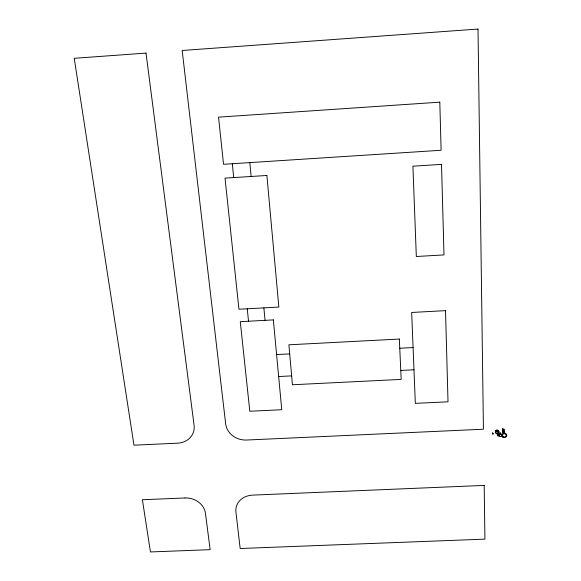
<?xml version="1.0" encoding="UTF-8"?>
<svg xmlns="http://www.w3.org/2000/svg" width="581" height="581" viewBox="0 0 581 581"><rect width="100%" height="100%" fill="white"/><g stroke="black" fill="none" stroke-linecap="round" stroke-linejoin="round"><path stroke-width="0.87" d="M497.714 435.075L497.801 435.525L498.73 435.489L498.6 435.038C495.15 435.285 500.226 431.305 499.493 434.908L498.759 435.14L498.592 434.697M497.801 435.525L497.772 434.101L499.493 434.138M492.739 432.932C494.271 435.387 491.33 431.668 492.848 434.116M276.6 354.577L289.694 353.902M399.764 348.244L413.084 347.561M278.655 376.524L291.64 375.878M400.774 370.431L413.977 369.777M502.55 429.003L503.858 428.945L504.047 429.555L504.054 430.703L502.747 430.761L502.55 429.003L502.747 430.761M502.739 429.613L504.047 429.555M503.952 431.625L504.388 431.603L504.461 432.954L503.153 433.012L502.957 431.255C503.996 431.037 503.182 433.165 503.393 431.233M503.458 431.436L503.952 432.003L504.388 431.603M503.894 431.799L504.323 431.777M502.957 431.255L503.146 431.865L504.453 431.806M499.696 433.52L500.786 433.47M497.365 433.767L497.205 434.225M497.111 433.775L497.467 434.305M503.865 430.093L504.054 430.703M504.264 431.959L504.461 432.954M499.159 433.528L499.297 433.978M499.362 434.457L499.493 434.908M498.004 433.586L497.808 432.939A0.871 0.763 -9.8 0 0 497.22 431.523L497.053 431.581A0.886 0.777 -9.8 0 1 495.971 430.448L496.283 430.986M497.823 433.586L497.961 434.036M497.518 433.869L497.648 434.319M497.525 434.915L497.663 435.372M492.652 432.947L492.935 434.109M499.348 433.644L499.362 434.363M232.291 163.733L233.722 177.583M247.252 308.794L248.53 321.228M249.815 162.6L251.152 176.471M263.868 307.886L265.074 320.342M504.301 431.683L504.264 432.344M503.887 431.422L503.952 432.003M503.807 431.879L503.545 431.509L503.545 432.119M503.306 431.313L503.313 432.082M503.146 431.865L503.153 433.012M503.044 431.327L503.052 432.322M502.645 429.308L502.652 430.456M496.29 430.216L495.905 430.448A1.758 1.54 -9.8 0 0 496.196 432.954A1.758 1.54 -9.8 0 0 498.781 431.756A1.758 1.54 -9.8 0 0 496.726 430.071L496.29 430.216M496.479 430.862L496.101 431.095A1.758 1.54 -9.8 0 0 496.385 433.608A1.758 1.54 -9.8 0 0 498.977 432.402A1.758 1.54 -9.8 0 0 496.915 430.717L496.479 430.862M146.013 53.103L74.23 58.303L133.964 445.177L177.532 443.187A19.173 16.849 16.6 0 0 194.098 425.386L146.013 53.103M478.01 29.05L182.173 50.482L225.668 423.912A19.202 17.067 11.4 0 0 246.526 440.035L483.428 429.214L478.01 29.05M439.802 102.162L218.536 117.151L223.547 164.3L441.117 150.261L439.802 102.162M266.882 175.477L225.021 178.135L238.958 309.245L278.851 307.066L266.882 175.477M441.509 164.379L412.909 166.195L416.323 256.504L443.993 254.914L441.509 164.379M273.353 319.899L240.28 321.671L249.801 411.246L281.756 409.721L273.353 319.899M445.518 310.646L411.668 312.462L415.335 403.359L448.016 401.805L445.518 310.646M399.343 339.057L288.895 344.802L292.425 384.76L401.18 379.4L399.343 339.057M500.786 433.005L499.696 433.056L499.704 433.942L500.793 433.898L500.786 433.005M498.847 435.568L497.997 435.605L498.004 436.062L498.854 436.026L498.847 435.568M185.019 497.953L142.389 499.74L150.45 551.95L210.148 549.662L205.434 513.168A18.469 15.723 13.2 0 0 185.019 497.953M484.191 485.411L252.517 495.121A18.512 15.898 9 0 0 235.915 511.919L240.178 548.508L484.917 539.132L484.191 485.411M499.95 436.411A1.14 0.995 -9.9 0 0 501.672 435.503A1.14 0.995 -9.9 0 0 499.987 434.682A1.14 0.995 -9.9 0 0 499.95 436.411M503.422 436.897A1.881 1.649 -10.1 0 0 506.153 435.234A1.881 1.649 -10.1 0 0 503.262 434.043A1.881 1.649 -10.1 0 0 503.422 436.897M503.11 437.384A2.506 2.193 -10.1 0 0 506.77 435.213A2.506 2.193 -10.1 0 0 502.95 433.586A2.506 2.193 -10.1 0 0 503.11 437.384"/></g></svg>
